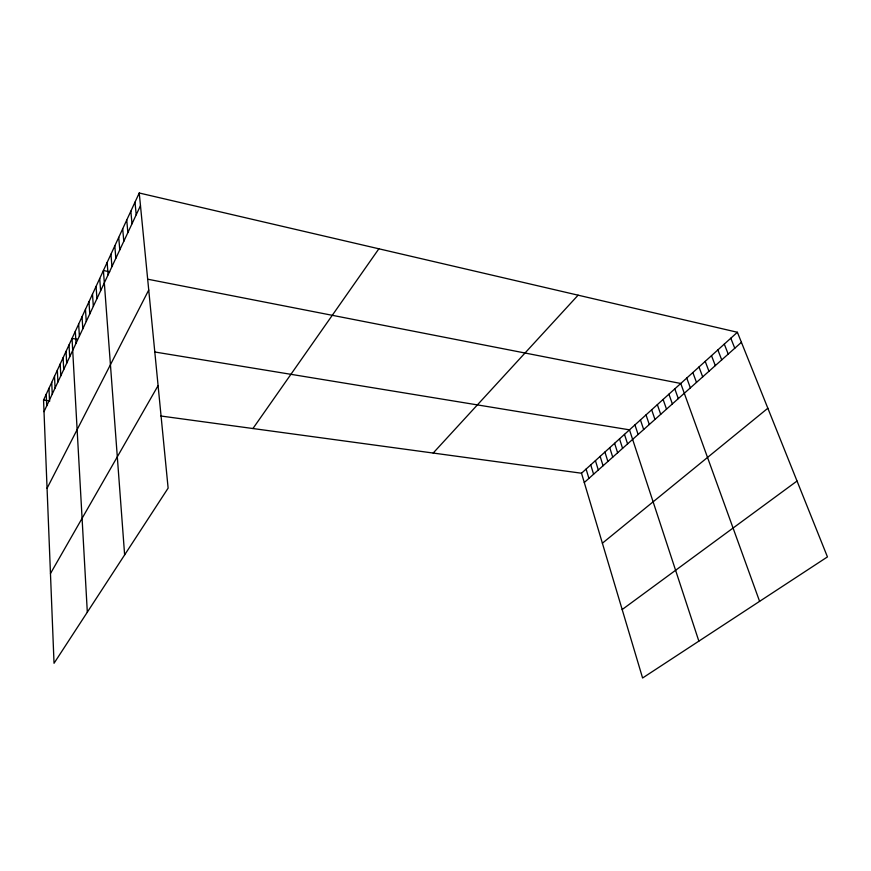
<?xml version="1.0" encoding="UTF-8"?>
<svg xmlns="http://www.w3.org/2000/svg" width="871" height="871" viewBox="0 0 871 871"><rect width="100%" height="100%" fill="white"/><g stroke="black" fill="none" stroke-linecap="round" stroke-linejoin="round"><path stroke-width="1.31" d="M139.24 193.003L168.125 488.13L54.035 663.277L43.55 400.05L139.24 193.003L737.389 332.265L827.45 556.907L642.591 677.997L581.512 473.225L737.389 332.265M44.007 411.667L140.481 205.676M47.067 488.272L148.734 290.032M50.464 573.553L158.087 385.613M252.938 428.532L378.874 248.801M433.181 453.051L578.104 295.182M584.278 482.523L741.417 342.314M602.384 543.21L767.852 408.238M622.177 609.548L797.03 481.032M43.55 400.05L49.897 400.921M160.885 416.011L581.512 473.225M77.377 339.298L72.032 338.416L87.318 612.182M154.853 352.004L629.483 429.839L698.858 641.132M109.724 271.774L103.409 270.533L124.629 554.903M148.233 279.308L680.752 383.48L759.599 601.349M730.802 338.22L734.776 348.237M724.302 344.11L728.21 354.094M717.867 349.924L721.721 359.886M711.498 355.673L715.309 365.613M705.216 361.367L708.961 371.275M698.999 366.985L702.69 376.871M692.848 372.548L696.495 382.402M686.762 378.047L690.365 387.867M674.807 388.858L678.302 398.635M668.928 394.182L672.368 403.926M663.103 399.441L666.511 409.152M657.355 404.645L660.708 414.335M651.66 409.795L654.97 419.452M646.021 414.89L649.287 424.515M640.446 419.92L643.669 429.523M634.937 424.906L638.116 434.487M624.474 434.368L627.577 443.894M619.521 438.853L622.58 448.347M614.61 443.295L617.626 452.768M609.744 447.694L612.727 457.144M604.92 452.049L607.871 461.467M600.152 456.36L603.059 465.767M595.426 460.639L598.301 470.013M590.745 464.874L593.587 474.216M586.107 469.066L588.905 478.386M135.005 202.159L136.203 214.799M130.846 211.174L132 223.771M126.741 220.047L127.863 232.611M122.702 228.779L123.791 241.311M118.728 237.391L119.784 249.879M114.809 245.862L115.832 258.317M110.955 254.212L111.934 266.624M107.155 262.432L108.102 274.811M99.719 278.524L100.611 290.816M96.082 286.385L96.942 298.655M92.5 294.137L93.328 306.363M88.962 301.791L89.767 313.974M85.478 309.325L86.251 321.464M82.048 316.75L82.799 328.857M78.662 324.077L79.381 336.141M75.331 331.296L76.017 343.326M69.027 344.938L69.669 356.881M66.054 351.372L66.675 363.283M63.115 357.72L63.714 369.598M60.219 363.991L60.796 375.837M57.355 370.197L57.911 381.999M54.525 376.316L55.058 388.074M51.727 382.358L52.249 394.084M48.972 388.324L49.473 400.018M46.239 394.225L46.729 405.886"/></g></svg>
